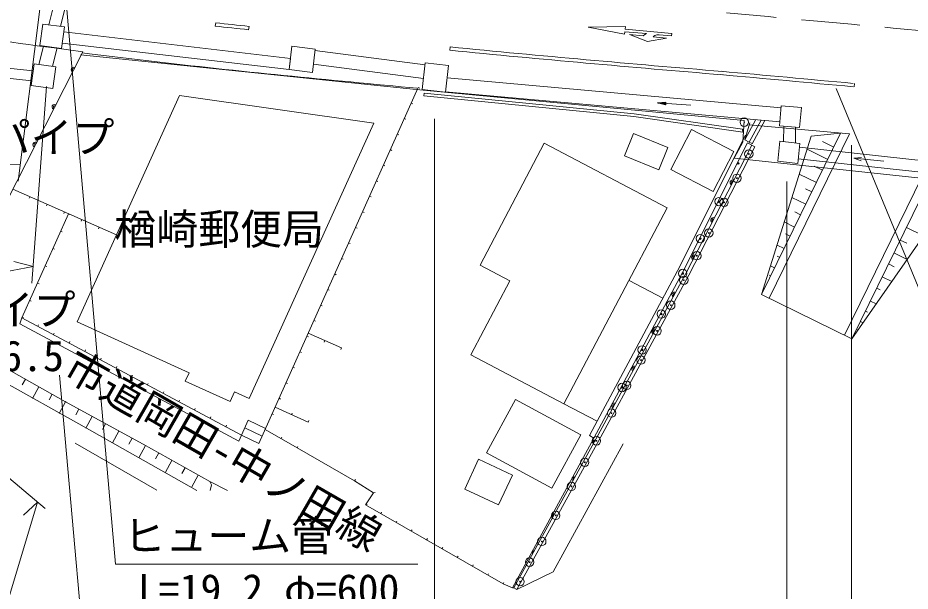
# Model space of a CAD drawing. Units: millimetres, scale not verified. Extents: x 40000 to 680000, y 20000 to 380000.
# Drawn here: x 158014 to 211240, y 266528 to 300718 of the extents above; entities that cross this region are included whole.
import ezdxf
from ezdxf.enums import TextEntityAlignment as Align

# ---------------------------------------------------------------- set-up
doc = ezdxf.new("R2010")
doc.units = ezdxf.units.MM
doc.header["$LTSCALE"] = 1000
doc.header["$PDMODE"] = 32
doc.header["$PDSIZE"] = 500
doc.linetypes.add('CHAIN', pattern=[18.5, 12, -1.5, 3.5, -1.5])
for name, color, linetype, lineweight in [('M-BGD', 7, 'Continuous', 13), ('M-BMK', 2, 'CHAIN', 13), ('M-STR-HTXT', 7, 'Continuous', 13), ('M-STR-STRC', 7, 'Continuous', 13)]:
    doc.layers.add(name, color=color, linetype=linetype, lineweight=lineweight)
doc.styles.add('ＭＳ ゴシック', font='')
doc.styles.get('ＭＳ ゴシック').set_extended_font_data('MS Gothic')

msp = doc.modelspace()

# ---------------------------------------------------------------- linework, layer by layer
at = {"layer": 'M-BGD'}
for p, q in [((163703, 316083), (159868, 300299)), ((164410, 316028), (160565, 300205)), ((159506, 300349), (159330, 299061)), ((159506, 300349), (159330, 299061)), ((160794, 300174), (159506, 300349)), ((160794, 300174), (159506, 300349)), ((169791, 300225), (169815, 300424)), ((171780, 300009), (171803, 300208)), ((160794, 300174), (160619, 298885)), ((160794, 300174), (160619, 298885)), ((160753, 299874), (174271, 298296)), ((160663, 299210), (174194, 297631)), ((154508, 284223), (161883, 298697)), ((159540, 299032), (159257, 297938)), ((160619, 298885), (159330, 299061)), ((160619, 298885), (159330, 299061)), ((160354, 298921), (160071, 297827)), ((174357, 299021), (174194, 297631)), ((175747, 298859), (174357, 299021)), ((175747, 298859), (175585, 297468)), ((182304, 297909), (175737, 298768)), ((183782, 298781), (183798, 298981)), ((158934, 297567), (152559, 298226)), ((181779, 296442), (161754, 298518)), ((174271, 298296), (174194, 297631)), ((158852, 296962), (152671, 297601)), ((158990, 297974), (158814, 296686)), ((158990, 297974), (158814, 296686)), ((160278, 297799), (158990, 297974)), ((160278, 297799), (158990, 297974)), ((160278, 297799), (160103, 296510)), ((160278, 297799), (160103, 296510)), ((175585, 297468), (174194, 297631)), ((182209, 297095), (175641, 297953)), ((182318, 298032), (182133, 296443)), ((183709, 297870), (182318, 298032)), ((183709, 297870), (183523, 296281)), ((203543, 295347), (183624, 297135)), ((160103, 296510), (158814, 296686)), ((160103, 296510), (158814, 296686)), ((172392, 275336), (181891, 296564)), ((181891, 296564), (181983, 296523)), ((181891, 296564), (181983, 296523)), ((207908, 296606), (207928, 296805)), ((167656, 296085), (161544, 282586)), ((179249, 294442), (167656, 296085)), ((201348, 294592), (181779, 296442)), ((183523, 296281), (182133, 296443)), ((182241, 296235), (182225, 296068)), ((182225, 296068), (194756, 294834)), ((194780, 295001), (182241, 296235)), ((203469, 294521), (183527, 296310)), ((181477, 295638), (181568, 295597)), ((196171, 295640), (196668, 295695)), ((196171, 295640), (198167, 295513)), ((196171, 295640), (196657, 295522)), ((196176, 295639), (196176, 295641)), ((196178, 295638), (196179, 295641)), ((196181, 295638), (196182, 295641)), ((196183, 295637), (196184, 295641)), ((196186, 295636), (196187, 295642)), ((196188, 295636), (196190, 295642)), ((196190, 295635), (196192, 295642)), ((196193, 295635), (196195, 295643)), ((196195, 295634), (196198, 295643)), ((196198, 295634), (196200, 295643)), ((196200, 295633), (196203, 295644)), ((196203, 295632), (196205, 295644)), ((196205, 295632), (196208, 295644)), ((196207, 295631), (196211, 295644)), ((196210, 295631), (196213, 295645)), ((196212, 295630), (196216, 295645)), ((196215, 295629), (196219, 295645)), ((196217, 295629), (196221, 295646)), ((196220, 295628), (196224, 295646)), ((196222, 295628), (196227, 295646)), ((196224, 295627), (196229, 295647)), ((196227, 295626), (196232, 295647)), ((196229, 295626), (196235, 295647)), ((196232, 295625), (196237, 295647)), ((196234, 295625), (196240, 295648)), ((196237, 295624), (196242, 295648)), ((196239, 295623), (196245, 295648)), ((196241, 295623), (196248, 295648)), ((196244, 295622), (196250, 295649)), ((196246, 295622), (196253, 295649)), ((196249, 295621), (196256, 295649)), ((196251, 295621), (196258, 295650)), ((196254, 295620), (196261, 295650)), ((196256, 295619), (196264, 295650)), ((196258, 295619), (196266, 295651)), ((196261, 295618), (196269, 295651)), ((196263, 295618), (196272, 295651)), ((196266, 295617), (196274, 295652)), ((196268, 295616), (196277, 295652)), ((196271, 295616), (196280, 295652)), ((196273, 295615), (196282, 295652)), ((196275, 295615), (196285, 295653)), ((196278, 295614), (196288, 295653)), ((196280, 295613), (196290, 295653)), ((196283, 295613), (196293, 295654)), ((196285, 295612), (196295, 295654)), ((196288, 295612), (196298, 295654)), ((196290, 295611), (196301, 295654)), ((196292, 295611), (196303, 295655)), ((196295, 295610), (196306, 295655)), ((196297, 295609), (196309, 295655)), ((196300, 295609), (196311, 295656)), ((196302, 295608), (196314, 295656)), ((196305, 295608), (196317, 295656)), ((196307, 295607), (196319, 295657)), ((196309, 295606), (196322, 295657)), ((196312, 295606), (196325, 295657)), ((196314, 295605), (196327, 295657)), ((196317, 295605), (196330, 295658)), ((196319, 295604), (196333, 295658)), ((196322, 295603), (196335, 295658)), ((196324, 295603), (196338, 295659)), ((196326, 295602), (196341, 295659)), ((196329, 295602), (196343, 295659)), ((196331, 295601), (196346, 295660)), ((196334, 295601), (196348, 295660)), ((196336, 295600), (196351, 295660)), ((196339, 295599), (196354, 295660)), ((196341, 295599), (196357, 295661)), ((196343, 295598), (196359, 295661)), ((196346, 295598), (196362, 295661)), ((196348, 295597), (196364, 295662)), ((196351, 295596), (196367, 295662)), ((196353, 295596), (196370, 295662)), ((196356, 295595), (196372, 295662)), ((196358, 295595), (196375, 295663)), ((196360, 295594), (196378, 295663)), ((196363, 295593), (196380, 295663)), ((196365, 295593), (196383, 295664)), ((196368, 295592), (196386, 295664)), ((196370, 295592), (196388, 295664)), ((196373, 295591), (196391, 295665)), ((196375, 295591), (196394, 295665)), ((196378, 295590), (196396, 295665)), ((196380, 295589), (196399, 295665)), ((196382, 295589), (196402, 295666)), ((196385, 295588), (196404, 295666)), ((196387, 295588), (196407, 295666)), ((196390, 295587), (196409, 295667)), ((196392, 295586), (196412, 295667)), ((196394, 295586), (196415, 295667)), ((196397, 295585), (196417, 295668)), ((196399, 295585), (196420, 295668)), ((196402, 295584), (196423, 295668)), ((196404, 295583), (196425, 295668)), ((196407, 295583), (196428, 295669)), ((196409, 295582), (196431, 295669)), ((196411, 295582), (196433, 295669)), ((196414, 295581), (196436, 295670)), ((196416, 295581), (196439, 295670)), ((196419, 295580), (196441, 295670)), ((196421, 295579), (196444, 295670)), ((196424, 295579), (196447, 295671)), ((196426, 295578), (196449, 295671)), ((196429, 295578), (196452, 295671)), ((196431, 295577), (196455, 295672)), ((196433, 295576), (196457, 295672)), ((196436, 295576), (196460, 295672)), ((196438, 295575), (196463, 295673)), ((196441, 295575), (196465, 295673)), ((196443, 295574), (196468, 295673)), ((196446, 295573), (196470, 295673)), ((196448, 295573), (196473, 295674)), ((196450, 295572), (196476, 295674)), ((196453, 295572), (196478, 295674)), ((196455, 295571), (196481, 295675)), ((196458, 295571), (196484, 295675)), ((196460, 295570), (196486, 295675)), ((196463, 295569), (196489, 295676)), ((196465, 295569), (196492, 295676)), ((196467, 295568), (196494, 295676)), ((196470, 295568), (196497, 295676)), ((196472, 295567), (196500, 295677)), ((196475, 295566), (196502, 295677)), ((196477, 295566), (196505, 295677)), ((196480, 295565), (196507, 295678)), ((196482, 295565), (196510, 295678)), ((196484, 295564), (196513, 295678)), ((196487, 295563), (196515, 295678)), ((196489, 295563), (196518, 295679)), ((196492, 295562), (196521, 295679)), ((196494, 295562), (196523, 295679)), ((196497, 295561), (196526, 295680)), ((196499, 295561), (196529, 295680)), ((196501, 295560), (196531, 295680)), ((196504, 295559), (196534, 295681)), ((196506, 295559), (196537, 295681)), ((196509, 295558), (196539, 295681)), ((196511, 295558), (196542, 295681)), ((196514, 295557), (196545, 295682)), ((196516, 295556), (196547, 295682)), ((196518, 295556), (196550, 295682)), ((196521, 295555), (196553, 295683)), ((196523, 295555), (196555, 295683)), ((196526, 295554), (196558, 295683)), ((196528, 295553), (196560, 295683)), ((196531, 295553), (196563, 295684)), ((196533, 295552), (196566, 295684)), ((196535, 295552), (196568, 295684)), ((196538, 295551), (196571, 295685)), ((196540, 295550), (196574, 295685)), ((196543, 295550), (196576, 295685)), ((196545, 295549), (196579, 295686)), ((196548, 295549), (196582, 295686)), ((196550, 295548), (196584, 295686)), ((196552, 295548), (196587, 295686)), ((196555, 295547), (196590, 295687)), ((196557, 295546), (196592, 295687)), ((196560, 295546), (196595, 295687)), ((196562, 295545), (196598, 295688)), ((196565, 295545), (196600, 295688)), ((196567, 295544), (196603, 295688)), ((196569, 295543), (196606, 295689)), ((196572, 295543), (196608, 295689)), ((196574, 295542), (196611, 295689)), ((196577, 295542), (196614, 295689)), ((196579, 295541), (196616, 295690)), ((196582, 295540), (196619, 295690)), ((196584, 295540), (196621, 295690)), ((196586, 295539), (196624, 295691)), ((196589, 295539), (196627, 295691)), ((196591, 295538), (196629, 295691)), ((196594, 295537), (196632, 295691)), ((196596, 295537), (196635, 295692)), ((196599, 295536), (196637, 295692)), ((196601, 295536), (196640, 295692)), ((196603, 295535), (196643, 295693)), ((196606, 295535), (196645, 295693)), ((196608, 295534), (196648, 295693)), ((196611, 295533), (196651, 295694)), ((196613, 295533), (196653, 295694)), ((196616, 295532), (196656, 295694)), ((196618, 295532), (196659, 295694)), ((196620, 295531), (196661, 295695)), ((196623, 295530), (196664, 295695)), ((196625, 295530), (196666, 295695)), ((196628, 295529), (196667, 295689)), ((196630, 295529), (196667, 295675)), ((196633, 295528), (196666, 295661)), ((196635, 295528), (196665, 295647)), ((196637, 295527), (196664, 295633)), ((196640, 295526), (196663, 295620)), ((196642, 295526), (196662, 295606)), ((196645, 295525), (196661, 295592)), ((196647, 295525), (196660, 295578)), ((196650, 295524), (196660, 295564)), ((196652, 295523), (196659, 295550)), ((196654, 295523), (196658, 295536)), ((196668, 295695), (196657, 295522)), ((203447, 294279), (203554, 295474)), ((204750, 295367), (203554, 295474)), ((201249, 294070), (194780, 295001)), ((204642, 294172), (204750, 295367)), ((179249, 294442), (171812, 278017)), ((181062, 294711), (181154, 294670)), ((201262, 293898), (194756, 294834)), ((201252, 293309), (201348, 294592)), ((201375, 293450), (202032, 294650)), ((201671, 294464), (201376, 293450)), ((201634, 293308), (202353, 294621)), ((201809, 293212), (202570, 294601)), ((194201, 292491), (194746, 293823)), ((196790, 292986), (194746, 293823)), ((196962, 291668), (198191, 294058)), ((200723, 292757), (198191, 294058)), ((201262, 293898), (201249, 294070)), ((207623, 293793), (201632, 294330)), ((207090, 293840), (202378, 284223)), ((204642, 294172), (203447, 294279)), ((203692, 293337), (203711, 294255)), ((204391, 293261), (204410, 294193)), ((205335, 293669), (207090, 293840)), ((180647, 293784), (180739, 293743)), ((201418, 293712), (197364, 285631)), ((201252, 293309), (200751, 292351)), ((201634, 293308), (201376, 293450)), ((201812, 293218), (201634, 293308)), ((202378, 284223), (205335, 293669)), ((207623, 293793), (202827, 284003)), ((203342, 292168), (203472, 293361)), ((204665, 293231), (203472, 293361)), ((206009, 293339), (206682, 293009)), ((212957, 293314), (207317, 281803)), ((180232, 292857), (180324, 292816)), ((185588, 285962), (189416, 293245)), ((196739, 289395), (189416, 293245)), ((196245, 291654), (196790, 292986)), ((201530, 293262), (197632, 285492)), ((197868, 285470), (201788, 293118)), ((198045, 285376), (201967, 293027)), ((199494, 290366), (200723, 292757)), ((201788, 293118), (201530, 293262)), ((201967, 293027), (201788, 293118)), ((204535, 292038), (204665, 293231)), ((204640, 293005), (215649, 291800)), ((205088, 292877), (206322, 292273)), ((213490, 293266), (207766, 281583)), ((196245, 291654), (194201, 292491)), ((213075, 291027), (200751, 292351)), ((204564, 292310), (215574, 291104)), ((207881, 292350), (208340, 292396)), ((209677, 292161), (207881, 292350)), ((207881, 292350), (208324, 292191)), ((179818, 291930), (179909, 291889)), ((204535, 292038), (203342, 292168)), ((205518, 291877), (206010, 291636)), ((207766, 281583), (214975, 291949)), ((199494, 290366), (196962, 291668)), ((204626, 291401), (205649, 290900)), ((179403, 291003), (179494, 290962)), ((157706, 290500), (163896, 287781)), ((204988, 290529), (205375, 290340)), ((158738, 290047), (158698, 289955)), ((159770, 289593), (159729, 289501)), ((178988, 290076), (179080, 290035)), ((204189, 290008), (205014, 289604)), ((161032, 289039), (158261, 282824)), ((160801, 289140), (160761, 289048)), ((161032, 289039), (161124, 288998)), ((178573, 289150), (178665, 289109)), ((190590, 277698), (196739, 289395)), ((204365, 289145), (204707, 288977)), ((161833, 288687), (161793, 288595)), ((203731, 288543), (204347, 288241)), ((160570, 288003), (160662, 287962)), ((162865, 288234), (162824, 288142)), ((178159, 288223), (178250, 288182)), ((212033, 287719), (211016, 288217)), ((163896, 287781), (163856, 287689)), ((163896, 287781), (163856, 287689)), ((203807, 287833), (204081, 287698)), ((211047, 287273), (210649, 287468)), ((160109, 286967), (160200, 286926)), ((177744, 287296), (177835, 287255)), ((203300, 287168), (203720, 286962)), ((177329, 286369), (177421, 286328)), ((203307, 286504), (203459, 286429)), ((211054, 286311), (210270, 286695)), ((159647, 285932), (159738, 285891)), ((187355, 285033), (185588, 285962)), ((202914, 285934), (203158, 285815)), ((210296, 285877), (209952, 286045)), ((176914, 285442), (177006, 285401)), ((197364, 285631), (192109, 275802)), ((197632, 285492), (192374, 275660)), ((192497, 275600), (197868, 285470)), ((192673, 275503), (198045, 285376)), ((202828, 285375), (202920, 285329)), ((159185, 284896), (159277, 284855)), ((185034, 280619), (187355, 285033)), ((196491, 283997), (194472, 285058)), ((210139, 284995), (209574, 285272)), ((176500, 284515), (176591, 284474)), ((209444, 284505), (209245, 284602)), ((158723, 283860), (158815, 283819)), ((207766, 281583), (202378, 284223)), ((209211, 283660), (208867, 283829)), ((176085, 283588), (176176, 283547)), ((208692, 283159), (208568, 283220)), ((158137, 282479), (158261, 282824)), ((158261, 282824), (158356, 282857)), ((158261, 282824), (171358, 275831)), ((175670, 282662), (175762, 282621)), ((168104, 277113), (158137, 282479)), ((159197, 282325), (159244, 282413)), ((161544, 282586), (168233, 279557)), ((208084, 282141), (208048, 282158)), ((208429, 282536), (208271, 282613)), ((160132, 281825), (160180, 281914)), ((175255, 281735), (175347, 281694)), ((175338, 281919), (175297, 281828)), ((175338, 281919), (177322, 281031)), ((154464, 281429), (160866, 277813)), ((161068, 281326), (161115, 281414)), ((176330, 281475), (176289, 281384)), ((161965, 276327), (153959, 280783)), ((162003, 280826), (162050, 280915)), ((174841, 280808), (174932, 280767)), ((177322, 281031), (177281, 280940)), ((177322, 281031), (177281, 280940)), ((190590, 277698), (185034, 280619)), ((162939, 280327), (162986, 280415)), ((163874, 279827), (163921, 279916)), ((168003, 279048), (168233, 279557)), ((174426, 279881), (174517, 279840)), ((158469, 279167), (158279, 278823)), ((164810, 279328), (164857, 279416)), ((165745, 278828), (165792, 278917)), ((168003, 279048), (170683, 277834)), ((174011, 278954), (174103, 278913)), ((159267, 278716), (158878, 278014)), ((166680, 278329), (166728, 278417)), ((170683, 277834), (170944, 278410)), ((170944, 278410), (171812, 278017)), ((160062, 278267), (159878, 277935)), ((160876, 277853), (160476, 277130)), ((167616, 277829), (167663, 277917)), ((173596, 278027), (173688, 277986)), ((187690, 277959), (185972, 274777)), ((191591, 275853), (187690, 277959)), ((160866, 277813), (165486, 275290)), ((161655, 277382), (161471, 277049)), ((168551, 277329), (168599, 277418)), ((173357, 277492), (173398, 277584)), ((173357, 277492), (175331, 276609)), ((192567, 276659), (190590, 277698)), ((162454, 276945), (162068, 276248)), ((171188, 275467), (168104, 277113)), ((169487, 276830), (169534, 276918)), ((173182, 277100), (173273, 277059)), ((174344, 277050), (174385, 277142)), ((168692, 272539), (161965, 276327)), ((163250, 276511), (163060, 276167)), ((170422, 276330), (170469, 276419)), ((171358, 275831), (171757, 276729)), ((171553, 276270), (172588, 275774)), ((171757, 276729), (172791, 276234)), ((175331, 276609), (175372, 276700)), ((175331, 276609), (175372, 276700)), ((164046, 276076), (163655, 275370)), ((171358, 275831), (171188, 275467)), ((171358, 275831), (172392, 275336)), ((172767, 276174), (174669, 275075)), ((191591, 275853), (189872, 272671)), ((192374, 275660), (192109, 275802)), ((166298, 272560), (161431, 275360)), ((164839, 275642), (164643, 275287)), ((165632, 275208), (165233, 274487)), ((165486, 275290), (169466, 273061)), ((173718, 275624), (173768, 275711)), ((192374, 275660), (187527, 266731)), ((187606, 266717), (192497, 275600)), ((187782, 266620), (192673, 275503)), ((194117, 275319), (189946, 267679)), ((166418, 274768), (166221, 274410)), ((174669, 275075), (174719, 275162)), ((178097, 273110), (174669, 275075)), ((189872, 272671), (185972, 274777)), ((167205, 274327), (166814, 273622)), ((185499, 274391), (184667, 272610)), ((187512, 273452), (185499, 274391)), ((167988, 273888), (167793, 273536)), ((168772, 273450), (168385, 272752)), ((169466, 273061), (169571, 272864)), ((169466, 273061), (170512, 272523)), ((178097, 273110), (178151, 273195)), ((178097, 273110), (179231, 272394)), ((187512, 273452), (186679, 271670)), ((169571, 272864), (169478, 272532)), ((186679, 271670), (184667, 272610)), ((179231, 272394), (178749, 271669)), ((179231, 272394), (179329, 272415)), ((159186, 271837), (158347, 271051)), ((178749, 271669), (178847, 271692)), ((178749, 271669), (186957, 266960)), ((179661, 271146), (179711, 271233)), ((180573, 270623), (180623, 270710)), ((181485, 270100), (181535, 270187)), ((182397, 269576), (182447, 269663)), ((183309, 269053), (183359, 269140)), ((184221, 268530), (184271, 268617)), ((185133, 268006), (185183, 268093)), ((186045, 267483), (186095, 267570)), ((189946, 267679), (187782, 266620)), ((186957, 266960), (187007, 267047)), ((186957, 266960), (187007, 267047)), ((187527, 266731), (186957, 266960)), ((187527, 266731), (187606, 266717)), ((187782, 266620), (187606, 266717))]:
    msp.add_line(p, q, dxfattribs=at)
for points in [[(161883, 298697), (160175, 298921), (159669, 298988), (159164, 299056), (158659, 299125), (158153, 299194), (157648, 299265), (157316, 299311)], [(181815, 296525), (181381, 296565), (180881, 296611), (180381, 296658), (179881, 296704), (179381, 296751), (178881, 296798), (178380, 296845), (177880, 296893), (177379, 296941), (176878, 296989), (176377, 297037), (175875, 297086), (175374, 297135), (174872, 297184), (174370, 297234), (173868, 297284), (173366, 297334), (172864, 297385), (172362, 297437), (171859, 297488), (171356, 297540), (170853, 297593), (170350, 297646), (169847, 297700), (169344, 297754), (168841, 297809), (168337, 297864), (167833, 297920), (167330, 297976), (166826, 298033), (166322, 298091), (165818, 298149), (165313, 298208), (164809, 298267), (164304, 298328), (163800, 298389), (163295, 298450), (162790, 298512), (162285, 298576), (161849, 298631)]]:
    msp.add_lwpolyline(points, dxfattribs=at)
for centre, radius in [((201617, 292598), 25.1), ((201617, 292598), 12.5), ((200989, 292039), 50.2), ((200989, 292039), 25.1), ((200907, 291155), 25.1), ((200907, 291155), 12.5), ((199837, 289758), 50.2), ((199837, 289758), 25.1), ((200144, 289716), 25.1), ((200144, 289716), 12.5), ((198724, 287552), 50.2), ((198724, 287552), 25.1), ((199231, 287887), 25.1), ((199231, 287887), 12.5), ((198517, 286531), 25.1), ((198517, 286531), 12.5), ((197677, 285474), 50.2), ((197677, 285474), 25.1), ((197741, 285071), 25.1), ((197741, 285071), 12.5), ((196963, 283584), 25.1), ((196963, 283584), 12.5), ((196390, 283054), 50.2), ((196390, 283054), 25.1), ((196144, 282051), 25.1), ((196144, 282051), 12.5), ((195249, 280916), 50.2), ((195249, 280916), 25.1), ((195184, 280308), 25.1), ((195184, 280308), 12.5), ((194051, 278674), 50.2), ((194051, 278674), 25.1), ((194333, 278794), 25.1), ((194333, 278794), 12.5), ((193429, 277144), 25.1), ((193429, 277144), 12.5), ((192525, 275493), 25.1), ((192525, 275493), 12.5), ((191828, 274211), 25.1), ((191828, 274211), 12.5), ((191037, 272774), 25.1), ((191037, 272774), 12.5), ((190100, 271045), 25.1), ((190100, 271045), 12.5), ((189268, 269492), 25.1), ((189268, 269492), 12.5), ((188541, 268255), 25.1), ((188541, 268255), 12.5), ((187972, 267093), 25.1), ((187972, 267093), 12.5)]:
    msp.add_circle(centre, radius, dxfattribs=at)
for centre, radius, start, end in [((292996, 1425142), 1131644, 263.74967, 263.85093), ((292996, 1425142), 1131444, 263.74976, 263.85104), ((292996, 1425142), 1131644, 264.4616, 265.28753), ((292996, 1425142), 1131444, 264.4616, 265.28753), ((161341, 297632), 150, 62.9993, 242.9993), ((161341, 297632), 75.3, 62.9993, 242.9993), ((-97890854, -1076059213), 1080816920, 84.79247, 84.79289), ((-97890854, -1076059213), 1080817120, 84.79247, 84.79289), ((160202, 295397), 150, 62.9993, 242.9993), ((160202, 295397), 75.3, 62.9993, 242.9993), ((159063, 293162), 150, 62.9993, 242.9993), ((159063, 293162), 75.3, 62.9993, 242.9993), ((200644, 290886), 150, 62.8635, 242.8635), ((200644, 290886), 75.3, 62.8635, 242.8635), ((199500, 288654), 150, 62.8635, 242.8635), ((199500, 288654), 75.3, 62.8635, 242.8635), ((198356, 286422), 150, 62.8635, 242.8635), ((198356, 286422), 75.3, 62.8635, 242.8635), ((197180, 284206), 150, 61.4473, 241.4473), ((197180, 284206), 75.3, 61.4473, 241.4473), ((195982, 282003), 150, 61.4473, 241.4473), ((195982, 282003), 75.3, 61.4473, 241.4473), ((194783, 279800), 150, 61.4473, 241.4473), ((194783, 279800), 75.3, 61.4473, 241.4473), ((193584, 277596), 150, 61.4473, 241.4473), ((193584, 277596), 75.3, 61.4473, 241.4473), ((192398, 275420), 120, 61.1601, 241.1601), ((192398, 275420), 60.2, 61.1601, 241.1601), ((191188, 273223), 120, 61.1601, 241.1601), ((191188, 273223), 60.2, 61.1601, 241.1601), ((189990, 271047), 96.3, 61.1601, 241.1601), ((189990, 271047), 48.2, 61.1601, 241.1601), ((188780, 268849), 96.3, 61.1601, 241.1601), ((188780, 268849), 48.2, 61.1601, 241.1601)]:
    msp.add_arc(centre, radius, start, end, dxfattribs=at)
for p in [(201341, 294496), (201617, 292598), (200907, 291155), (199837, 289758), (200144, 289716), (199231, 287887), (198724, 287552), (198517, 286531), (197677, 285474), (197741, 285071), (196963, 283584), (196390, 283054), (196144, 282051), (195249, 280916), (195184, 280308), (194051, 278674), (194333, 278794), (193429, 277144), (192525, 275493), (191828, 274211), (191037, 272774), (190100, 271045), (189268, 269492), (188541, 268255), (187972, 267093)]:
    msp.add_point(p, dxfattribs=at)
at = {"layer": 'M-BMK'}
msp.add_arc((-97890854, -1076059213), 1080820620, 84.79077, 84.79289, dxfattribs=at)
at = {"layer": 'M-STR-HTXT'}
for p, q in [((160788, 302822), (163837, 268146)), ((159333, 301227), (158035, 290979)), ((159726, 296622), (158849, 284888)), ((206823, 296502), (218951, 267156)), ((182874, 294692), (182874, 260755)), ((207745, 293120), (207745, 260755)), ((151928, 291910), (158160, 291971)), ((203885, 290968), (203885, 252029)), ((137386, 290146), (159639, 271464)), ((149483, 284096), (158924, 285886)), ((158924, 285886), (157782, 286194)), ((160506, 279403), (162917, 252033)), ((153608, 253372), (159194, 271837)), ((163837, 268146), (181867, 268146))]:
    msp.add_line(p, q, dxfattribs=at)
at = {"layer": 'M-STR-STRC'}
msp.add_lwpolyline([(195905, 299590), (195957, 299630), (196015, 299660), (196075, 299685), (196139, 299699), (196205, 299706), (196270, 299705), (197012, 299636), (197025, 299786), (194237, 300043), (194251, 300192), (192040, 300170), (194210, 299744), (194223, 299893), (195506, 299775), (195418, 299725), (195305, 299643), (194508, 299716), (195576, 299317), (196699, 299514), (195903, 299588)], dxfattribs=at)

# ---------------------------------------------------------------- texts
at = {"layer": 'M-BGD', "style": 'ＭＳ ゴシック'}
msp.add_text('楢崎郵便局', height=1833, dxfattribs=at).set_placement((170023, 286652), align=Align.BOTTOM_CENTER)
msp.add_text('市道岡田-中ノ田線', height=1833, rotation=330.111, dxfattribs=at).set_placement((160319, 278935), align=Align.BOTTOM_LEFT)
at = {"layer": 'M-STR-HTXT', "style": 'ＭＳ ゴシック'}
for s, p in [('ガードパイプ', (156276, 292125)), ('ガードパイプ', (153957, 281844)), ('ヒューム管', (170565, 268364)), ('L=19.2 φ=600', (172971, 265169))]:
    msp.add_text(s, height=1833, dxfattribs=at).set_placement(p, align=Align.BOTTOM_CENTER)
msp.add_text('L=16.5', height=1833, dxfattribs=at).set_placement((153278, 279097), align=Align.BOTTOM_LEFT)

doc.saveas('drawing.dxf')
